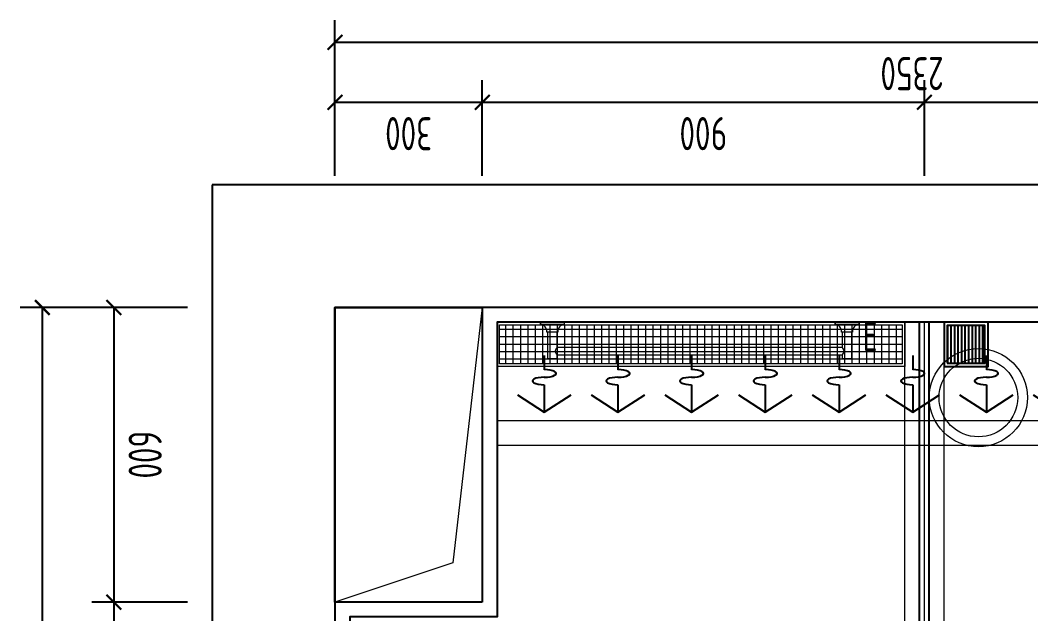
# Model space of a CAD drawing. Header units: millimetres. Extents: x 84706 to 155398, y -6776 to 36429.
# Drawn here: x 136879 to 138936, y 31320 to 32528 of the extents above; entities that cross this region are included whole.
import ezdxf
from ezdxf.enums import TextEntityAlignment as Align

# ---------------------------------------------------------------- set-up
doc = ezdxf.new("R2010")
doc.units = ezdxf.units.MM
doc.layers.get('Defpoints').update_dxf_attribs({"color": 250})
for name, color, linetype in [('F-活动家具', 51, 'Continuous'), ('P-01-固定到顶家具', 30, 'Continuous'), ('P-01-地漏', 136, 'Continuous'), ('P-01-墙体完成面', 3, 'Continuous'), ('P-04-天花Ceiling AC', 14, 'Continuous'), ('P-07-地坪Floor', 20, 'Continuous'), ('WALL【墙体】', 7, 'Continuous')]:
    doc.layers.add(name, color=color, linetype=linetype)
for name, color, linetype, lineweight in [('FC-Material【地坪分割线】', 138, 'Continuous', 0), ('FF-FIXT【洁具】', 31, 'Continuous', 0), ('FF-【活动成品家具】', 51, 'Continuous', 0), ('Fine【细线】', 250, 'Continuous', 0), ('RC-dimensions', 44, 'Continuous', 0), ('RC-Modelling【天花造型】', 30, 'Continuous', 0)]:
    doc.layers.add(name, color=color, linetype=linetype, lineweight=lineweight)
doc.styles.add('MT-DIM', font='ARCHS.SHX', dxfattribs={"width": 0.8})
doc.styles.add('XZC', font='SIMPLEX.SHX', dxfattribs={"width": 0.7, "bigfont": 'hztxt.shx'})
doc.styles.add('尺寸标注', font='ARCHS.SHX', dxfattribs={"width": 0.8})
doc.linetypes.add('LED_LINE', pattern='A,12.7,-5.08,["LED",XZC,S=2.54,R=0,X=-2.54,Y=-1.27],-6.35', length=24.13)
doc.dimstyles.new('海龙1：25', dxfattribs={"dimscale": 25, "dimtxt": 2.25, "dimasz": 1, "dimexe": 1.5, "dimexo": 1, "dimgap": 1, "dimtad": 1, "dimdec": 0, "dimrnd": 5, "dimdsep": 46, "dimtxsty": '尺寸标注', "dimblk": 'ARCHTICK', "dimblk1": 'ARCHTICK', "dimblk2": 'ARCHTICK', "dimcen": 1, "dimclrd": 44, "dimclre": 44, "dimclrt": 2, "dimadec": 0, "dimazin": 0, "dimtfac": 1, "dimtdec": 0, "dimtix": 1, "dimtmove": 2, "dimatfit": 3, "dimldrblk": 'hl_arrow2', "dimfxl": 0, "dimarcsym": 0})

# ---------------------------------------------------------------- blocks, each defined once
blk = doc.blocks.new('_ArchTick')
at = {"color": 2, "linetype": 'ByBlock', "const_width": 0.15}
blk.add_lwpolyline([(-0.5, -0.5), (0.5, 0.5)], dxfattribs=at)
blk = doc.blocks.new('*D797')
at = {"layer": 'Defpoints', "color": 0, "transparency": 16777216}
for p in [(128269.3, 23527.4), (128719.4, 23527.4), (128269.3, 22927.4)]:
    blk.add_point(p, dxfattribs=at)
at = {"layer": 'RC-dimensions', "color": 44, "lineweight": -2, "transparency": 16777216}
for p, q in [((128569.4, 23527.4), (128764.4, 23527.4)), ((128719.4, 22927.4), (128719.4, 23527.4)), ((128569.4, 22927.4), (128764.4, 22927.4))]:
    blk.add_line(p, q, dxfattribs=at)
at = {"layer": 'RC-dimensions', "color": 44, "lineweight": -2, "transparency": 16777216, "xscale": 30, "yscale": 30, "zscale": 30}
for p, rotation in [((128719.4, 23527.4), 90), ((128719.4, 22927.4), 270)]:
    blk.add_blockref('_ArchTick', p, dxfattribs=dict(at, rotation=rotation))
at = {"layer": 'RC-dimensions', "color": 2, "transparency": 16777216, "insert": (128655.7, 23227.4), "char_height": 67.5, "attachment_point": 5, "rotation": 90, "style": '尺寸标注'}
blk.add_mtext('600', dxfattribs=at)
blk = doc.blocks.new('hl_arrow2')
at = {"color": 2}
blk.add_line((-0.221, 0), (-1, 0), dxfattribs=at)
blk.add_lwpolyline([(-0.221, 0), (-0.861, -0.689), (-0.654, -0.862), (0, 0), (-0.654, 0.862), (-0.861, 0.689)], close=True, dxfattribs=at)
for points in [[(-0.861, 0.689), (-0.654, 0.862), (-0.221, 0), (0, 0)], [(-0.861, -0.689), (-0.654, -0.862), (-0.221, 0), (0, 0)]]:
    blk.add_solid(points, dxfattribs=at)
blk = doc.blocks.new('*D804')
at = {"layer": 'Defpoints', "color": 0, "transparency": 16777216}
for p in [(128269.3, 24527.5), (128719.4, 24527.5), (128269.3, 23527.4)]:
    blk.add_point(p, dxfattribs=at)
at = {"layer": 'RC-dimensions', "color": 44, "lineweight": -2, "transparency": 16777216}
for p, q in [((128569.4, 24527.5), (128764.4, 24527.5)), ((128719.4, 23527.4), (128719.4, 24527.5)), ((128569.4, 23527.4), (128764.4, 23527.4))]:
    blk.add_line(p, q, dxfattribs=at)
at = {"layer": 'RC-dimensions', "color": 44, "lineweight": -2, "transparency": 16777216, "xscale": 30, "yscale": 30, "zscale": 30}
for p, rotation in [((128719.4, 24527.5), 90), ((128719.4, 23527.4), 270)]:
    blk.add_blockref('_ArchTick', p, dxfattribs=dict(at, rotation=rotation))
at = {"layer": 'RC-dimensions', "color": 2, "transparency": 16777216, "insert": (128655.7, 24027.5), "char_height": 67.5, "attachment_point": 5, "rotation": 90, "style": '尺寸标注'}
blk.add_mtext('1000', dxfattribs=at)
blk = doc.blocks.new('*D805')
at = {"layer": 'Defpoints', "color": 0, "transparency": 16777216}
for p in [(127969.3, 22927.4), (128269.3, 22927.4), (127969.3, 22509.5)]:
    blk.add_point(p, dxfattribs=at)
at = {"layer": 'RC-dimensions', "color": 44, "lineweight": -2, "transparency": 16777216}
for p, q in [((127969.3, 22659.5), (127969.3, 22464.5)), ((128269.3, 22659.5), (128269.3, 22464.5)), ((128269.3, 22509.5), (127969.3, 22509.5))]:
    blk.add_line(p, q, dxfattribs=at)
at = {"layer": 'RC-dimensions', "color": 44, "lineweight": -2, "transparency": 16777216, "xscale": 30, "yscale": 30, "zscale": 30, "rotation": 180}
blk.add_blockref('_ArchTick', (127969.3, 22509.5), dxfattribs=at)
at = {"layer": 'RC-dimensions', "color": 44, "lineweight": -2, "transparency": 16777216, "xscale": 30, "yscale": 30, "zscale": 30}
blk.add_blockref('_ArchTick', (128269.3, 22509.5), dxfattribs=at)
at = {"layer": 'RC-dimensions', "color": 2, "transparency": 16777216, "insert": (128119.3, 22573.3), "char_height": 67.5, "attachment_point": 5, "style": '尺寸标注'}
blk.add_mtext('300', dxfattribs=at)
blk = doc.blocks.new('海龙_05069869')
at = {"layer": 'FF-FIXT【洁具】'}
blk.add_circle((0, 0), 100, dxfattribs=at)
at = {"layer": 'FF-FIXT【洁具】', "color": 9}
blk.add_circle((0, 0), 80, dxfattribs=at)
blk = doc.blocks.new('海龙工具_毛巾架平面')
at = {"linetype": 'ByBlock', "lineweight": 0}
for p, q in [((-323.6, 0.4), (-323.6, 4.4)), ((-275.6, 0.4), (-275.6, 4.4)), ((276.4, 0.4), (276.4, 4.4)), ((324.4, 0.4), (324.4, 4.4))]:
    blk.add_line(p, q, dxfattribs=at)
for points in [[(-289.6, 66.9), (-289.6, 74.4), (-309.6, 74.4), (-309.6, 20.4)], [(290.4, 66.9), (-289.6, 66.9)], [(310.4, 20.2), (310.4, 74.4), (290.4, 74.4), (290.4, 66.9)], [(-289.6, 20.2), (-289.6, 51.9)], [(-289.6, 51.9), (290.4, 51.9)], [(290.4, 51.9), (290.4, 20.4)]]:
    blk.add_lwpolyline(points)
for points in [[(-324.6, 4.4, 0.406293), (-310.6, 20.4), (-288.6, 20.4, 0.411692), (-274.6, 4.4)], [(275.4, 4.4, 0.406293), (289.4, 20.4), (311.4, 20.4, 0.411692), (325.4, 4.4)]]:
    blk.add_lwpolyline(points, format="xyb", dxfattribs=at)
for points in [[(-274.6, 0.4), (-274.6, 4.4), (-324.6, 4.4), (-324.6, 0.4)], [(325.4, 0.4), (325.4, 4.4), (275.4, 4.4), (275.4, 0.4)]]:
    blk.add_lwpolyline(points, close=True, dxfattribs=at)
at = {"color": 250}
for centre, start, end in [((-284.3, 59.4), 125.0015, 234.9985), ((285.2, 59.4), 305.0015, 54.9985)]:
    blk.add_arc(centre, 9.16, start, end, dxfattribs=at)
blk = doc.blocks.new('卫_毛巾架')
blk.add_blockref('海龙工具_毛巾架平面', (0, -0.4))
blk = doc.blocks.new('*D814')
at = {"layer": 'Defpoints', "color": 0, "transparency": 16777216}
for p in [(126069.3, 22927.4), (127069.3, 22927.4), (126069.3, 22509.5)]:
    blk.add_point(p, dxfattribs=at)
at = {"layer": 'RC-dimensions', "color": 44, "lineweight": -2, "transparency": 16777216}
for p, q in [((126069.3, 22659.5), (126069.3, 22464.5)), ((127069.3, 22659.5), (127069.3, 22464.5)), ((127069.3, 22509.5), (126069.3, 22509.5))]:
    blk.add_line(p, q, dxfattribs=at)
at = {"layer": 'RC-dimensions', "color": 44, "lineweight": -2, "transparency": 16777216, "xscale": 30, "yscale": 30, "zscale": 30, "rotation": 180}
blk.add_blockref('_ArchTick', (126069.3, 22509.5), dxfattribs=at)
at = {"layer": 'RC-dimensions', "color": 44, "lineweight": -2, "transparency": 16777216, "xscale": 30, "yscale": 30, "zscale": 30}
blk.add_blockref('_ArchTick', (127069.3, 22509.5), dxfattribs=at)
at = {"layer": 'RC-dimensions', "color": 2, "transparency": 16777216, "insert": (126569.3, 22573.3), "char_height": 67.5, "attachment_point": 5, "style": '尺寸标注'}
blk.add_mtext('1000', dxfattribs=at)
blk = doc.blocks.new('*D815')
at = {"layer": 'Defpoints', "color": 0, "transparency": 16777216}
for p in [(127069.3, 22927.4), (127969.3, 22927.4), (127069.3, 22509.5)]:
    blk.add_point(p, dxfattribs=at)
at = {"layer": 'RC-dimensions', "color": 44, "lineweight": -2, "transparency": 16777216}
for p, q in [((127069.3, 22659.5), (127069.3, 22464.5)), ((127969.3, 22659.5), (127969.3, 22464.5)), ((127969.3, 22509.5), (127069.3, 22509.5))]:
    blk.add_line(p, q, dxfattribs=at)
at = {"layer": 'RC-dimensions', "color": 44, "lineweight": -2, "transparency": 16777216, "xscale": 30, "yscale": 30, "zscale": 30, "rotation": 180}
blk.add_blockref('_ArchTick', (127069.3, 22509.5), dxfattribs=at)
at = {"layer": 'RC-dimensions', "color": 44, "lineweight": -2, "transparency": 16777216, "xscale": 30, "yscale": 30, "zscale": 30}
blk.add_blockref('_ArchTick', (127969.3, 22509.5), dxfattribs=at)
at = {"layer": 'RC-dimensions', "color": 2, "transparency": 16777216, "insert": (127519.3, 22573.3), "char_height": 67.5, "attachment_point": 5, "style": '尺寸标注'}
blk.add_mtext('900', dxfattribs=at)
blk = doc.blocks.new('*D817')
at = {"layer": 'Defpoints', "color": 0, "transparency": 16777216}
for p in [(125919.3, 22687.3), (128269.3, 22687.3), (125919.3, 22387.3)]:
    blk.add_point(p, dxfattribs=at)
at = {"layer": 'RC-dimensions', "color": 44, "lineweight": -2, "transparency": 16777216}
for p, q in [((125919.3, 22537.3), (125919.3, 22342.3)), ((128269.3, 22537.3), (128269.3, 22342.3)), ((128269.3, 22387.3), (125919.3, 22387.3))]:
    blk.add_line(p, q, dxfattribs=at)
at = {"layer": 'RC-dimensions', "color": 44, "lineweight": -2, "transparency": 16777216, "xscale": 30, "yscale": 30, "zscale": 30, "rotation": 180}
blk.add_blockref('_ArchTick', (125919.3, 22387.3), dxfattribs=at)
at = {"layer": 'RC-dimensions', "color": 44, "lineweight": -2, "transparency": 16777216, "xscale": 30, "yscale": 30, "zscale": 30}
blk.add_blockref('_ArchTick', (128269.3, 22387.3), dxfattribs=at)
at = {"layer": 'RC-dimensions', "color": 2, "transparency": 16777216, "insert": (127094.3, 22451.1), "char_height": 67.5, "attachment_point": 5, "style": '尺寸标注'}
blk.add_mtext('2350', dxfattribs=at)
blk = doc.blocks.new('*D820')
at = {"layer": 'Defpoints', "color": 0, "transparency": 16777216}
for p in [(128565.1, 26277.4), (128865.1, 26277.4), (128565.1, 22927.4)]:
    blk.add_point(p, dxfattribs=at)
at = {"layer": 'RC-dimensions', "color": 44, "lineweight": -2, "transparency": 16777216}
for p, q in [((128715.1, 26277.4), (128910.1, 26277.4)), ((128865.1, 22927.4), (128865.1, 26277.4)), ((128715.1, 22927.4), (128910.1, 22927.4))]:
    blk.add_line(p, q, dxfattribs=at)
at = {"layer": 'RC-dimensions', "color": 44, "lineweight": -2, "transparency": 16777216, "xscale": 30, "yscale": 30, "zscale": 30}
for p, rotation in [((128865.1, 26277.4), 90), ((128865.1, 22927.4), 270)]:
    blk.add_blockref('_ArchTick', p, dxfattribs=dict(at, rotation=rotation))
at = {"layer": 'RC-dimensions', "color": 2, "transparency": 16777216, "insert": (128801.4, 24602.4), "char_height": 67.5, "attachment_point": 5, "rotation": 90, "style": '尺寸标注'}
blk.add_mtext('3350', dxfattribs=at)
blk = doc.blocks.new('*U320')
at = {"layer": 'P-04-天花Ceiling AC', "color": 3}
for p, q in [((-654.6, 79.7), (-600, 115.1)), ((-600, 115.1), (-545.4, 79.7)), ((-504.6, 79.7), (-450, 115.1)), ((-450, 115.1), (-395.4, 79.7)), ((-354.6, 79.7), (-300, 115.1)), ((-300, 115.1), (-245.4, 79.7)), ((-204.6, 79.7), (-150, 115.1)), ((-150, 115.1), (-95.4, 79.7)), ((-54.6, 79.7), (0, 115.1)), ((0, 115.1), (54.6, 79.7)), ((95.4, 79.7), (150, 115.1)), ((150, 115.1), (204.6, 79.7)), ((245.4, 79.7), (300, 115.1)), ((300, 115.1), (354.6, 79.7)), ((395.4, 79.7), (450, 115.1)), ((450, 115.1), (504.6, 79.7)), ((545.4, 79.7), (600, 115.1)), ((600, 115.1), (654.6, 79.7)), ((695.4, 79.7), (750, 115.1)), ((750, 115.1), (804.6, 79.7)), ((845.4, 79.7), (900, 115.1)), ((900, 115.1), (954.6, 79.7)), ((995.4, 79.7), (1050, 115.1)), ((1050, 115.1), (1104.6, 79.7))]:
    blk.add_line(p, q, dxfattribs=at)
at = {"layer": 'P-04-天花Ceiling AC', "color": 3, "ltscale": 2}
for p, q in [((-600, 59.3), (-600, 115.1)), ((-450, 59.3), (-450, 115.1)), ((-300, 59.3), (-300, 115.1)), ((-150, 59.3), (-150, 115.1)), ((0, 59.3), (0, 115.1)), ((150, 59.3), (150, 115.1)), ((300, 59.3), (300, 115.1)), ((450, 59.3), (450, 115.1)), ((600, 59.3), (600, 115.1)), ((750, 59.3), (750, 115.1)), ((900, 59.3), (900, 115.1)), ((1050, 59.3), (1050, 115.1)), ((-600, 0), (-600, 28.7)), ((-450, 0), (-450, 28.7)), ((-300, 0), (-300, 28.7)), ((-150, 0), (-150, 28.7)), ((0, 0), (0, 28.7)), ((150, 0), (150, 28.7)), ((300, 0), (300, 28.7)), ((450, 0), (450, 28.7)), ((600, 0), (600, 28.7)), ((750, 0), (750, 28.7)), ((900, 0), (900, 28.7)), ((1050, 0), (1050, 28.7))]:
    blk.add_line(p, q, dxfattribs=at)
at = {"layer": 'P-04-天花Ceiling AC', "color": 3, "ltscale": 2, "extrusion": (0, 0, -1)}
for centre, major_axis in [((-600, 51.7), (24.3, 0)), ((-600, 36.3), (-24.3, 0)), ((-450, 51.7), (24.3, 0)), ((-450, 36.3), (-24.3, 0)), ((-300, 51.7), (24.3, 0)), ((-300, 36.3), (-24.3, 0)), ((-150, 51.7), (24.3, 0)), ((-150, 36.3), (-24.3, 0)), ((0, 51.7), (24.3, 0)), ((0, 36.3), (-24.3, 0)), ((150, 51.7), (24.3, 0)), ((150, 36.3), (-24.3, 0)), ((300, 51.7), (24.3, 0)), ((300, 36.3), (-24.3, 0)), ((450, 51.7), (24.3, 0)), ((450, 36.3), (-24.3, 0)), ((600, 51.7), (24.3, 0)), ((600, 36.3), (-24.3, 0)), ((750, 51.7), (24.3, 0)), ((750, 36.3), (-24.3, 0)), ((900, 51.7), (24.3, 0)), ((900, 36.3), (-24.3, 0)), ((1050, 51.7), (24.3, 0)), ((1050, 36.3), (-24.3, 0))]:
    blk.add_ellipse(centre, major_axis=major_axis, ratio=0.315764, start_param=1.570796, end_param=4.712389, dxfattribs=at)
at = {"layer": 'P-04-天花Ceiling AC', "color": 50, "style": 'MT-DIM', "width": 0.8}
blk.add_attdef('R/S/E', text='', height=51.2, dxfattribs=at).set_placement((0, -71.4), align=Align.CENTER)
blk = doc.blocks.new('A$C091E50A3')
at = {"layer": 'P-01-地漏'}
h = blk.add_hatch(dxfattribs=at)
h.set_pattern_fill('ANSI31', color=251, scale=2, angle=45, style=0)
h.set_pattern_definition([(90, (6, 6), (-6.35, 1e-15), [])])
h.paths.add_polyline_path([(74, 74), (6, 74), (6, 6), (74, 6)])
blk.add_lwpolyline([(0, 0), (80, 0), (80, 80), (0, 80)], close=True, dxfattribs=at)
at = {"layer": 'P-01-地漏', "color": 251}
blk.add_lwpolyline([(6, 6), (74, 6), (74, 74), (6, 74)], close=True, dxfattribs=at)
blk = doc.blocks.new('jnyuhj')
at = {"layer": 'FC-Material【地坪分割线】'}
h = blk.add_hatch(dxfattribs=at)
h.set_pattern_fill('_USER', color=250, scale=15, double=1, pattern_type=0)
h.set_pattern_definition([(0, (16197.547, 1911.024), (0, 15), []), (90, (16197.547, 1911.024), (-15, 9e-16), [])])
h.paths.add_polyline_path([(127114.3, 23042.4), (127934.3, 23042.4), (127934.3, 22962.4), (127114.3, 22962.4)])
for p, q in [((127029.3, 24497.5), (127029.3, 22957.4)), ((127109.3, 24497.5), (127109.3, 22957.4))]:
    blk.add_line(p, q, dxfattribs=at)
for points in [[(127109.3, 23047.4), (127939.3, 23047.4), (127939.3, 22957.4), (127109.3, 22957.4)], [(127114.3, 23042.4), (127934.3, 23042.4), (127934.3, 22962.4), (127114.3, 22962.4)]]:
    blk.add_lwpolyline(points, close=True, dxfattribs=at)
at = {"layer": 'FF-FIXT【洁具】'}
blk.add_line((127069.3, 24497.5), (127069.3, 22957.4), dxfattribs=at)
at = {"layer": 'Fine【细线】', "color": 250}
blk.add_lwpolyline([(127969.3, 22927.4), (128029.3, 23447.4), (128269.3, 23527.4)], dxfattribs=at)
at = {"layer": 'P-01-固定到顶家具'}
for p, q in [((127059.3, 24497.5), (127059.3, 22957.4)), ((127079.3, 24497.5), (127079.3, 22957.4))]:
    blk.add_line(p, q, dxfattribs=at)
at = {"layer": 'P-01-墙体完成面'}
blk.add_lwpolyline([(126129.3, 24527.5), (126129.3, 24497.5), (126099.3, 24497.5), (126099.3, 22957.4), (127939.3, 22957.4), (127939.3, 23557.4), (128239.3, 23557.4), (128239.3, 24497.5), (126931.5, 24497.5), (126931.5, 24527.5)], dxfattribs=at)
at = {"layer": 'RC-Modelling【天花造型】', "color": 1, "linetype": 'LED_LINE', "ltscale": 0.5}
blk.add_line((127939.3, 23207.4), (126099.3, 23207.4), dxfattribs=at)
at = {"layer": 'RC-Modelling【天花造型】'}
blk.add_line((127939.3, 23157.4), (126099.3, 23157.4), dxfattribs=at)
at = {"layer": 'WALL【墙体】'}
for p, q in [((128269.3, 22927.4), (128269.3, 24677.5)), ((128519.3, 22677.4), (128519.3, 24677.5)), ((121519.3, 22927.4), (128269.3, 22927.4)), ((121269.3, 22677.4), (128519.3, 22677.4))]:
    blk.add_line(p, q, dxfattribs=at)
blk.add_lwpolyline([(127969.3, 23527.4), (128269.3, 23527.4), (128269.3, 22927.4), (127969.3, 22927.4)], close=True, dxfattribs=at)
at = {"layer": 'FF-FIXT【洁具】'}
blk.add_blockref('卫_毛巾架', (127526.3, 22957.4), dxfattribs=at)
at = {"layer": 'FF-【活动成品家具】'}
blk.add_blockref('海龙_05069869', (126959.3, 23110.8), dxfattribs=at)
at = {"layer": 'P-04-天花Ceiling AC', "color": 250}
ref = blk.add_blockref('*U320', (127243.1, 23025.3, 16380), dxfattribs=dict(at, xscale=-1))
ref.add_attrib('R/S/E', 'E', dxfattribs={"color": 50, "height": 60, "rotation": 180, "style": 'MT-DIM', "width": 0.8}).set_placement((127179.7, 23016.4, 16380), align=Align.CENTER)
at = {"layer": 'P-07-地坪Floor', "xscale": 1.125, "yscale": 1.125, "zscale": 1.125, "rotation": 180}
blk.add_blockref('A$C091E50A3', (127029.3, 23047.4), dxfattribs=at)
at = {"layer": 'RC-dimensions'}
for base, p1, p2, angle, picture, middle in [((128865.1, 26277.4), (128565.1, 22927.4), (128565.1, 26277.4), 90, '*D820', (128801.4, 24602.4)), ((128719.4, 24527.5), (128269.3, 23527.4), (128269.3, 24527.5), 270, '*D804', (128655.7, 24027.5)), ((128719.4, 23527.4), (128269.3, 22927.4), (128269.3, 23527.4), 270, '*D797', (128655.7, 23227.4))]:
    dim = blk.add_linear_dim(base=base, p1=p1, p2=p2, angle=angle, dimstyle='海龙1：25', override={"dimscale": 30}, dxfattribs=at)
    dim.commit()
    dim.dimension.update_dxf_attribs({"geometry": picture, "text_midpoint": middle})
for base, p1, p2, picture, middle in [((126069.3, 22509.5), (127069.3, 22927.4), (126069.3, 22927.4), '*D814', (126569.3, 22573.3)), ((127069.3, 22509.5), (127969.3, 22927.4), (127069.3, 22927.4), '*D815', (127519.3, 22573.3)), ((127969.3, 22509.5), (128269.3, 22927.4), (127969.3, 22927.4), '*D805', (128119.3, 22573.3)), ((125919.3, 22387.3), (128269.3, 22687.3), (125919.3, 22687.3), '*D817', (127094.3, 22451.1))]:
    dim = blk.add_linear_dim(base=base, p1=p1, p2=p2, dimstyle='海龙1：25', override={"dimscale": 30}, dxfattribs=at)
    dim.commit()
    dim.dimension.update_dxf_attribs({"geometry": picture, "text_midpoint": middle})

msp = doc.modelspace()

# ---------------------------------------------------------------- block references
at = {"layer": 'F-活动家具', "rotation": 180}
msp.add_blockref('jnyuhj', (265788.6, 54870.7), dxfattribs=at)

doc.saveas('drawing.dxf')
